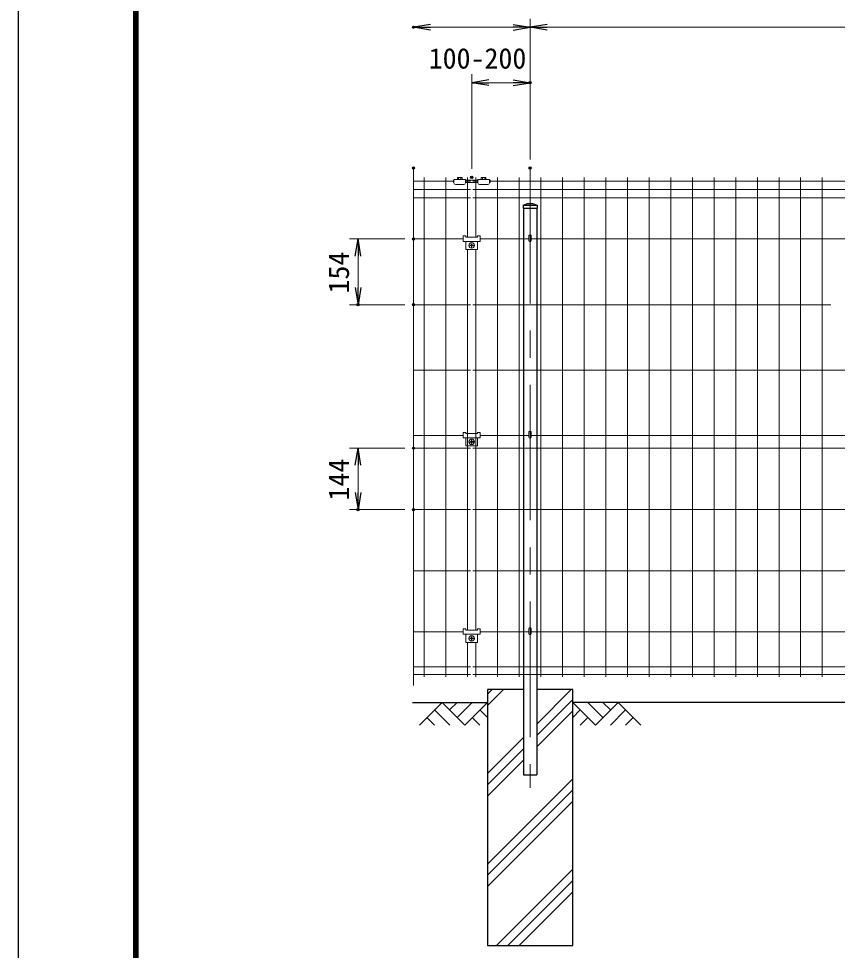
# Model space of a CAD drawing. Units: millimetres, scale not verified. Extents: x -4200 to 4200, y -2970 to 2970.
# Drawn here: x -4200 to -2280, y -535 to 1649 of the extents above; entities that cross this region are included whole.
import ezdxf
from ezdxf.enums import TextEntityAlignment as Align

# ---------------------------------------------------------------- set-up
doc = ezdxf.new("R2010")
doc.units = ezdxf.units.MM
doc.header["$LTSCALE"] = 10
doc.header["$PDMODE"] = 32
doc.header["$PDSIZE"] = 5
doc.linetypes.add('USER1', pattern=[50.8, 31.75, -6.35, 6.35, -6.35])
for name, color, linetype, lineweight in [('0-1_D-STR-DIM', 7, 'Continuous', 13), ('0-2_D-STR3', 3, 'Continuous', 13), ('0-3_D-BMK', 2, 'USER1', 13), ('0-4_D-STR1', 1, 'Continuous', 25), ('0-5_D-STR2', 7, 'Continuous', 13), ('0-6_0', 7, 'Continuous', 25), ('0-9_D-BGD', 7, 'Continuous', 25), ('0-A_D-STR4', 7, 'Continuous', 25), ('0-B_D-DCR-HCH', 7, 'Continuous', 13), ('0-C_D-TTL', 7, 'Continuous', 25)]:
    doc.layers.add(name, color=color, linetype=linetype, lineweight=lineweight)
doc.layers.add('0-7_Defpoints', color=7, linetype='Continuous')
doc.styles.add('ＭＳ ゴシック', font='')
doc.styles.get('ＭＳ ゴシック').set_extended_font_data('MS Gothic')

# ---------------------------------------------------------------- blocks, each defined once
blk = doc.blocks.new('_Open')
at = {"layer": '0-6_0'}
blk.add_line((-10, 1.667), (0, 0), dxfattribs=at)
blk.add_lwpolyline([(-10, -1.667), (0, 0), (-10, 0)], dxfattribs=at)

msp = doc.modelspace()

# ---------------------------------------------------------------- linework, layer by layer
at = {"layer": '0-1_D-STR-DIM'}
for p, q in [((-3000.45, 1318.64), (-3000.45, 1648.64)), ((-3000.45, 1318.64), (-3000.45, 1648.64)), ((-3040.45, 1628.64), (-3233.97, 1628.64)), ((-2960.45, 1628.64), (-1040.45, 1628.64)), ((-3137.38, 1296.78), (-3137.38, 1518.64)), ((-3000.45, 1318.64), (-3000.45, 1518.64)), ((-3097.38, 1498.64), (-3040.45, 1498.64)), ((-3273.97, 1298.64), (-3273.97, 85.56)), ((-3293.97, 1132.38), (-3423.97, 1132.38)), ((-3403.97, 1092.38), (-3403.97, 1018.38)), ((-3293.97, 978.38), (-3423.97, 978.38)), ((-3293.97, 642.08), (-3423.97, 642.08)), ((-3403.97, 602.08), (-3403.97, 538.08)), ((-3293.97, 498.08), (-3423.97, 498.08))]:
    msp.add_line(p, q, dxfattribs=at)
at = {"layer": '0-2_D-STR3'}
for p, q in [((-3180.42, 1264.55), (-3180.42, 1269.95)), ((-3180.42, 1269.95), (-3178.92, 1269.95)), ((-3178.92, 1271.55), (-3151.92, 1271.55)), ((-3178.92, 1271.55), (-3178.92, 1264.05)), ((-3170.93, 1271.55), (-3170.93, 1276.18)), ((-3169.55, 1276.55), (-3161.29, 1276.55)), ((-3168.17, 1271.55), (-3168.17, 1276.18)), ((-3162.67, 1271.55), (-3162.67, 1276.18)), ((-3159.91, 1276.18), (-3159.91, 1271.55)), ((-3151.92, 1271.55), (-3151.92, 1264.05)), ((-3151.92, 1269.95), (-3122.92, 1269.95)), ((-3122.92, 1271.55), (-3122.92, 1264.05)), ((-3122.92, 1271.55), (-3095.92, 1271.55)), ((-3114.93, 1271.55), (-3114.93, 1276.18)), ((-3113.56, 1276.55), (-3105.3, 1276.55)), ((-3112.18, 1271.55), (-3112.18, 1276.18)), ((-3106.67, 1271.55), (-3106.67, 1276.18)), ((-3103.92, 1276.18), (-3103.92, 1271.55)), ((-3095.92, 1271.55), (-3095.92, 1264.05)), ((-3095.92, 1269.95), (-3094.42, 1269.95)), ((-3094.42, 1269.95), (-3094.42, 1264.55)), ((-3180.42, 1264.55), (-3178.92, 1264.55)), ((-3174.92, 1260.05), (-3155.92, 1260.05)), ((-3151.92, 1264.55), (-3122.92, 1264.55)), ((-3118.92, 1260.05), (-3099.92, 1260.05)), ((-3095.92, 1264.55), (-3094.42, 1264.55)), ((-3157.41, 1139.68), (-3157.41, 1126.88)), ((-3157.41, 1139.68), (-3151.41, 1139.68)), ((-3123.41, 1139.68), (-3117.41, 1139.68)), ((-3123.41, 1139.68), (-3123.41, 1136.78)), ((-3117.41, 1139.68), (-3117.41, 1126.88)), ((-3003.05, 1140.54), (-3003.05, 1128.38)), ((-2997.85, 1140.54), (-2997.85, 1128.38)), ((-3157.41, 1126.88), (-3117.41, 1126.88)), ((-3151.41, 1126.88), (-3151.41, 1107.88)), ((-3140.88, 1117.88), (-3138.88, 1117.88)), ((-3140.88, 1116.88), (-3138.88, 1116.88)), ((-3137.88, 1120.88), (-3137.88, 1118.88)), ((-3137.88, 1113.88), (-3137.88, 1115.88)), ((-3136.88, 1120.88), (-3136.88, 1118.88)), ((-3136.88, 1113.88), (-3136.88, 1115.88)), ((-3133.88, 1117.88), (-3135.88, 1117.88)), ((-3133.88, 1116.88), (-3135.88, 1116.88)), ((-3123.41, 1126.88), (-3123.41, 1107.88)), ((-3151.41, 1107.88), (-3123.41, 1107.88)), ((-3157.41, 679.18), (-3157.41, 666.38)), ((-3157.41, 679.18), (-3151.41, 679.18)), ((-3123.41, 679.18), (-3117.41, 679.18)), ((-3123.41, 679.18), (-3123.41, 676.28)), ((-3117.41, 679.18), (-3117.41, 666.38)), ((-3003.05, 680.04), (-3003.05, 667.88)), ((-2997.85, 680.04), (-2997.85, 667.88)), ((-3157.41, 666.38), (-3117.41, 666.38)), ((-3151.41, 666.38), (-3151.41, 647.38)), ((-3140.88, 657.38), (-3138.88, 657.38)), ((-3140.88, 656.38), (-3138.88, 656.38)), ((-3137.88, 660.38), (-3137.88, 658.38)), ((-3137.88, 653.38), (-3137.88, 655.38)), ((-3136.88, 660.38), (-3136.88, 658.38)), ((-3136.88, 653.38), (-3136.88, 655.38)), ((-3133.88, 657.38), (-3135.88, 657.38)), ((-3133.88, 656.38), (-3135.88, 656.38)), ((-3123.41, 666.38), (-3123.41, 647.38)), ((-3151.41, 647.38), (-3123.41, 647.38)), ((-3157.41, 218.68), (-3157.41, 205.88)), ((-3157.41, 218.68), (-3151.41, 218.68)), ((-3123.41, 218.68), (-3117.41, 218.68)), ((-3123.41, 218.68), (-3123.41, 215.78)), ((-3117.41, 218.68), (-3117.41, 205.88)), ((-3003.05, 219.54), (-3003.05, 207.38)), ((-2997.85, 219.54), (-2997.85, 207.38)), ((-3157.41, 205.88), (-3117.41, 205.88)), ((-3151.41, 205.88), (-3151.41, 186.88)), ((-3140.88, 196.88), (-3138.88, 196.88)), ((-3137.88, 199.88), (-3137.88, 197.88)), ((-3136.88, 199.88), (-3136.88, 197.88)), ((-3133.88, 196.88), (-3135.88, 196.88)), ((-3123.41, 205.88), (-3123.41, 186.88)), ((-3151.41, 186.88), (-3123.41, 186.88)), ((-3140.88, 195.88), (-3138.88, 195.88)), ((-3137.88, 192.88), (-3137.88, 194.88)), ((-3136.88, 192.88), (-3136.88, 194.88)), ((-3133.88, 195.88), (-3135.88, 195.88))]:
    msp.add_line(p, q, dxfattribs=at)
for points in [[(-3151.41, 1139.68), (-3151.41, 1136.78), (-3123.41, 1136.78)], [(-3151.41, 679.18), (-3151.41, 676.28), (-3123.41, 676.28)], [(-3151.41, 218.68), (-3151.41, 215.78), (-3123.41, 215.78)]]:
    msp.add_lwpolyline(points, dxfattribs=at)
for centre in [(-3137.38, 1117.38), (-3137.38, 656.88), (-3137.38, 196.38)]:
    msp.add_circle(centre, 6.5, dxfattribs=at)
for centre, radius, start, end in [((-3169.55, 1273.79), 2.75, 60, 120), ((-3165.42, 1266.09), 10.46, 74.73852, 105.26148), ((-3161.29, 1273.79), 2.75, 60, 120), ((-3113.56, 1273.79), 2.75, 60, 120), ((-3109.43, 1266.09), 10.46, 74.73852, 105.26148), ((-3105.3, 1273.79), 2.75, 60, 120), ((-3174.92, 1264.05), 4, 180, 270), ((-3155.92, 1264.05), 4, 270, 0), ((-3118.92, 1264.05), 4, 180, 270), ((-3099.92, 1264.05), 4, 270, 0), ((-3140.88, 1117.38), 0.5, 90.00001, 270), ((-3138.88, 1118.88), 1, 270, 0.00001), ((-3138.88, 1115.88), 1, 0, 90), ((-3137.38, 1120.88), 0.5, 0, 179.99999), ((-3137.38, 1113.88), 0.5, 180.00002, 0.00001), ((-3135.88, 1118.88), 1, 180.00001, 270), ((-3135.88, 1115.88), 1, 90, 180.00001), ((-3133.88, 1117.38), 0.5, 270.00049, 90.00046), ((-3000.45, 1128.38), 2.6, 180, 0), ((-3140.88, 656.88), 0.5, 90.00001, 270), ((-3138.88, 658.38), 1, 270, 0.00001), ((-3138.88, 655.38), 1, 0, 90), ((-3137.38, 660.38), 0.5, 0, 179.99999), ((-3135.88, 658.38), 1, 180.00001, 270), ((-3135.88, 655.38), 1, 90, 180.00001), ((-3133.88, 656.88), 0.5, 270.00049, 90.00046), ((-3000.45, 667.88), 2.6, 180, 0), ((-3137.38, 653.38), 0.5, 180.00002, 0.00001), ((-3140.88, 196.38), 0.5, 90.00001, 270), ((-3138.88, 197.88), 1, 270, 0.00001), ((-3137.38, 199.88), 0.5, 0, 179.99999), ((-3135.88, 197.88), 1, 180.00001, 270), ((-3133.88, 196.38), 0.5, 270.00049, 90.00046), ((-3000.45, 207.38), 2.6, 180, 0), ((-3138.88, 194.88), 1, 0, 90), ((-3137.38, 192.88), 0.5, 180.00002, 0.00001), ((-3135.88, 194.88), 1, 90, 180.00001)]:
    msp.add_arc(centre, radius, start, end, dxfattribs=at)
for centre in [(-3000.45, 1140.53), (-3000.45, 680.03), (-3000.45, 219.53)]:
    msp.add_ellipse(centre, major_axis=(-2.6, 0), ratio=0.649974, start_param=3.1415927, end_param=6.2831853, dxfattribs=at)
at = {"layer": '0-3_D-BMK'}
msp.add_line((-3000.45, 1298.64), (-3000.45, -153.62), dxfattribs=at)
at = {"layer": '0-4_D-STR1'}
for p, q in [((-3016.95, 1211.38), (-3006.45, 1215.38)), ((-3016.95, 1211.38), (-2983.95, 1211.38)), ((-3016.95, 1211.38), (-3016.95, 1204.38)), ((-3016.95, 1204.38), (-2983.95, 1204.38)), ((-3015.95, 1204.38), (-3015.95, -123.62)), ((-3006.45, 1215.38), (-2994.45, 1215.38)), ((-2984.95, 1204.38), (-2984.95, -123.62)), ((-3015.95, -123.62), (-2984.95, -123.62))]:
    msp.add_line(p, q, dxfattribs=at)
msp.add_lwpolyline([(-2994.45, 1215.38), (-2983.95, 1211.38), (-2983.95, 1204.38)], dxfattribs=at)
at = {"layer": '0-5_D-STR2'}
for p, q in [((-3178.92, 1267.95), (-3273.97, 1267.95)), ((-3248.97, 1276.38), (-3248.97, 106.38)), ((-3198.2, 1276.38), (-3198.2, 106.38)), ((-3140.41, 1267.95), (-3151.92, 1267.95)), ((-3147.43, 1276.38), (-3147.43, 1136.78)), ((-3122.92, 1267.95), (-3134.41, 1267.95)), ((-3127.4, 1276.38), (-3127.4, 1136.78)), ((-1178.9, 1267.95), (-3095.92, 1267.95)), ((-3076.63, 1276.38), (-3076.63, 106.38)), ((-3025.86, 1276.38), (-3025.86, 106.38)), ((-2975.09, 1276.38), (-2975.09, 106.38)), ((-2924.32, 1276.38), (-2924.32, 106.38)), ((-2873.55, 1276.38), (-2873.55, 106.38)), ((-2822.78, 1276.38), (-2822.78, 106.38)), ((-2772.01, 1276.38), (-2772.01, 106.38)), ((-2721.24, 1276.38), (-2721.24, 106.38)), ((-2670.47, 1276.38), (-2670.47, 106.38)), ((-2619.7, 1276.38), (-2619.7, 106.38)), ((-2568.94, 1276.38), (-2568.94, 106.38)), ((-2518.17, 1276.38), (-2518.17, 106.38)), ((-2467.4, 1276.38), (-2467.4, 106.38)), ((-2416.63, 1276.38), (-2416.63, 106.38)), ((-2365.86, 1276.38), (-2365.86, 106.38)), ((-2315.09, 1276.38), (-2315.09, 106.38)), ((-3140.41, 1248.38), (-3273.97, 1248.38)), ((-1140.4, 1248.38), (-3134.41, 1248.38)), ((-3140.41, 1228.8), (-3273.97, 1228.8)), ((-1140.4, 1228.8), (-3134.41, 1228.8)), ((-3157.41, 1132.38), (-3273.97, 1132.38)), ((-3003.05, 1132.38), (-3117.41, 1132.38)), ((-1157.41, 1132.38), (-2997.85, 1132.38)), ((-3147.43, 1107.88), (-3147.43, 215.78)), ((-3127.4, 1107.88), (-3127.4, 215.78)), ((-3140.43, 978.38), (-3273.97, 978.38)), ((-2294.84, 978.38), (-3134.4, 978.38)), ((-3140.43, 824.88), (-3273.97, 824.88)), ((-1140.4, 824.88), (-3134.4, 824.88)), ((-3157.41, 671.88), (-3273.97, 671.88)), ((-3003.05, 671.88), (-3117.41, 671.88)), ((-1157.41, 671.88), (-2997.85, 671.88)), ((-3140.43, 642.08), (-3273.97, 642.08)), ((-1140.4, 642.08), (-3134.4, 642.08)), ((-3140.43, 498.08), (-3273.97, 498.08)), ((-1140.4, 498.08), (-3134.4, 498.08)), ((-3140.43, 354.58), (-3273.97, 354.58)), ((-1140.4, 354.58), (-3134.4, 354.58)), ((-3157.41, 211.38), (-3273.97, 211.38)), ((-3003.05, 211.38), (-3117.41, 211.38)), ((-1157.44, 211.38), (-2997.85, 211.38)), ((-3147.43, 186.88), (-3147.43, 106.38)), ((-3127.4, 186.88), (-3127.4, 106.38)), ((-3140.41, 129.4), (-3273.97, 129.4)), ((-3140.41, 111.78), (-3273.97, 111.78)), ((-1140.4, 129.4), (-3134.41, 129.4)), ((-1140.4, 111.78), (-3134.41, 111.78))]:
    msp.add_line(p, q, dxfattribs=at)
at = {"layer": '0-6_0'}
for p, q in [((-3100.45, 38.73), (-3062.81, 76.38)), ((-3100.45, 65.25), (-3089.33, 76.38)), ((-2984.95, -4.86), (-2903.71, 76.38)), ((-2984.95, -31.38), (-2900.45, 53.12)), ((-2984.95, -57.9), (-2900.45, 26.6)), ((-3100.45, -120.36), (-3015.95, -35.86)), ((-3100.45, -146.88), (-3015.95, -62.38)), ((-3100.45, -173.4), (-3015.95, -88.9)), ((-3100.45, -332.5), (-2900.45, -132.5)), ((-3100.45, -359.01), (-2900.45, -159.01)), ((-3100.45, -385.53), (-2900.45, -185.53)), ((-3079.45, -523.62), (-2900.45, -344.63)), ((-3052.93, -523.62), (-2900.45, -371.15)), ((-3026.42, -523.62), (-2900.45, -397.66))]:
    msp.add_line(p, q, dxfattribs=at)
at = {"layer": '0-7_Defpoints'}
for p in [(-3273.97, 1628.64), (-3000.45, 1498.64), (-3273.97, 1298.64), (-3000.45, 1298.64), (-3137.38, 1276.78), (-3273.97, 1132.38), (-3403.97, 978.38), (-3273.97, 978.38), (-3273.97, 642.08), (-3403.97, 498.08), (-3273.97, 498.08)]:
    msp.add_point(p, dxfattribs=at)
at = {"layer": '0-9_D-BGD'}
for p, q in [((-3275.95, 46.38), (-3100.45, 46.38)), ((-1100.45, 46.38), (-2900.45, 46.38))]:
    msp.add_line(p, q, dxfattribs=at)
at = {"layer": '0-A_D-STR4'}
msp.add_lwpolyline([(-3015.95, 76.38), (-3100.45, 76.38), (-3100.45, -523.62), (-2900.45, -523.62), (-2900.45, 76.38), (-2984.95, 76.38)], dxfattribs=at)
at = {"layer": '0-B_D-DCR-HCH'}
for p, q in [((-3206.88, 46.38), (-3260.09, -6.84)), ((-3206.88, 46.38), (-3153.67, -6.84)), ((-3189.14, 28.64), (-3171.4, 46.38)), ((-3171.4, 10.9), (-3135.93, 46.38)), ((-3153.67, -6.84), (-3100.45, 46.38)), ((-2847.24, -6.84), (-2900.45, 46.38)), ((-2829.5, 10.9), (-2864.98, 46.38)), ((-2794.03, 46.38), (-2847.24, -6.84)), ((-2811.67, 28.55), (-2829.5, 46.38)), ((-2794.03, 46.38), (-2740.82, -6.84)), ((-3224.62, 28.64), (-3188.98, -6.84)), ((-3118.19, 28.64), (-3100.45, 10.98)), ((-2882.72, 28.64), (-2900.45, 10.98)), ((-2776.29, 28.64), (-2811.93, -6.84)), ((-3242.35, 10.9), (-3224.53, -6.84)), ((-3135.93, 10.9), (-3118.11, -6.84)), ((-2864.98, 10.9), (-2882.8, -6.84)), ((-2758.56, 10.9), (-2776.37, -6.84))]:
    msp.add_line(p, q, dxfattribs=at)
at = {"layer": '0-C_D-TTL', "color": 2}
msp.add_lwpolyline([(-4200, 2970), (4200, 2970), (4200, -2970), (-4200, -2970)], close=True, dxfattribs=at)
at = {"layer": '0-C_D-TTL'}
for points in [[(-3930, 2750), (3930, 2750), (3930, -2750), (-3930, -2750)], [(-3927.5, 2747.5), (3927.5, 2747.5), (3927.5, -2747.5), (-3927.5, -2747.5)], [(-3925, 2745), (3925, 2745), (3925, -2745), (-3925, -2745)], [(-3922.5, 2742.5), (3922.5, 2742.5), (3922.5, -2742.5), (-3922.5, -2742.5)], [(-3920, 2740), (3920, 2740), (3920, -2740), (-3920, -2740)]]:
    msp.add_lwpolyline(points, close=True, dxfattribs=at)

# ---------------------------------------------------------------- block references
at = {"layer": '0-1_D-STR-DIM', "xscale": 4, "yscale": 4}
for p, rotation in [((-3273.97, 1628.64), 180), ((-3000.45, 1628.64), 180), ((-3137.38, 1498.64), 180), ((-3403.97, 1132.38), 90), ((-3403.97, 978.38), 270), ((-3403.97, 642.08), 90), ((-3403.97, 498.08), 270)]:
    msp.add_blockref('_Open', p, dxfattribs=dict(at, rotation=rotation))
for p in [(-3000.45, 1628.64), (-3000.45, 1498.64)]:
    msp.add_blockref('_Open', p, dxfattribs=at)

# ---------------------------------------------------------------- texts
at = {"layer": '0-1_D-STR-DIM', "style": 'ＭＳ ゴシック'}
msp.add_text('100-200', height=48.09, dxfattribs=at).set_placement((-3238.23, 1517.25), align=Align.BOTTOM_LEFT)
for s, p in [('154', (-3410.72, 1004.6)), ('144', (-3410.72, 519.3))]:
    msp.add_text(s, height=48.09, rotation=90, dxfattribs=at).set_placement(p, align=Align.BOTTOM_LEFT)

doc.saveas('drawing.dxf')
